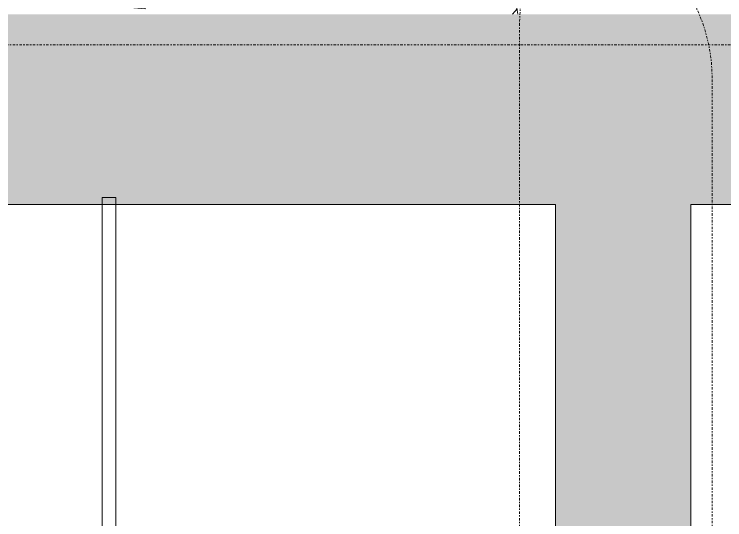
# Model space of a CAD drawing. Header units: inches. Extents: x 899 to 4491, y -721 to 1008.
# Drawn here: x 2245.3 to 2297.1, y 444 to 480.9 of the extents above; entities that cross this region are included whole.
import ezdxf

# ---------------------------------------------------------------- set-up
doc = ezdxf.new("R2010")
doc.units = ezdxf.units.IN
doc.header["$MEASUREMENT"] = 0
doc.linetypes.add('Dash Dot 3_16_', pattern=[0.3125, 0.1875, -0.0625, 0, -0.0625])
for name, color, linetype, lineweight in [('A-ANNO-SYMB', 150, 'Continuous', 9), ('A-FLOR', 192, 'Continuous', 13), ('A-WALL', 113, 'Continuous', 13), ('A-WALL-PATT', 111, 'Continuous', 13), ('I-WALL', 2, 'Continuous', 13)]:
    doc.layers.add(name, color=color, linetype=linetype, lineweight=lineweight)

msp = doc.modelspace()

# ---------------------------------------------------------------- hatches: boundary and pattern name
at = {"layer": 'A-FLOR'}
h = msp.add_hatch(dxfattribs=at)
h.set_pattern_fill('FP_11', color=256, style=0, pattern_type=2)
h.set_pattern_definition([(50, (3208.535, 0), (27.5427, -2.4099), [2.88, -31.68]), (355, (3208.535, 0), (-5.32784, 28.88427), [2.304, -25.344]), (100.451, (3210.83, -0.2), (22.2153, 26.47393), [2.448, -26.924]), (46.184, (3208.535, 7.68), (40.9819, -6.3564), [4.32, -47.52]), (96.636, (3211.95, 7.15), (35.8907, 37.4062), [3.671, -40.386]), (351.184, (3208.535, 7.68), (35.891, 37.4062), [3.456, -38.016]), (21, (3212.375, 5.76), (22.92104, -15.46073), [2.88, -31.68]), (326, (3212.375, 5.76), (9.3435, 27.84574), [2.304, -25.344]), (71.451, (3214.285, 4.472), (32.26477, 12.3844), [2.448, -26.924]), (37.5, (3208.535, 0), (0.466855, 12.78271), [1.267, -23.77, 1.267, -24.461, -25.44]), (37.5, (3208.535, 0), (0.466855, 12.78271), [-50.765, 1.267, -24.173]), (7.5, (3208.535, 0), (10.10159, 15.14509), [1.267, -13.402, 1.267, -23.194, -9.696]), (7.5, (3208.535, 0), (10.10159, 15.14509), [-39.13, 1.267, -8.429]), (327.5, (3199.972, 0), (20.49916, -0.86578), [1.267, -8.333, 1.267, -28.685, -39.744]), (327.5, (3199.972, 0), (20.49916, -0.86578), [-39.552, 1.267, -38.477]), (317.5, (3196.132, 0), (22.39478, 3.8443), [1.267, -11.213, 1.267, -18.624, -28.224]), (317.5, (3196.132, 0), (22.39478, 3.8443), [-32.371, 1.267, -26.957])])
h.paths.add_polyline_path([(2174.963, 480.911), (2305.105, 480.911), (2305.105, 481.661), (2306.605, 481.661), (2306.605, 480.911), (2307.48, 480.911), (2306.73, 481.661), (2332.186, 507.117), (2333.158, 506.145), (2307.924, 480.911), (2342.855, 480.911), (2342.855, 481.661), (2344.355, 481.661), (2344.355, 480.911), (2376.145, 480.911), (2376.145, 482.391), (2364.145, 482.417), (2364.145, 483.891), (2376.145, 483.891), (2376.145, 569.792), (2234.463, 569.817), (2234.488, 574.792), (2235.213, 574.792), (2235.213, 631.792), (2174.963, 631.792), (2174.963, 483.469)], flags=0)
h.paths.add_polyline_path([(2173.213, 480.911), (2173.463, 480.911), (2173.488, 633.292), (2235.213, 633.292), (2235.213, 633.542), (2173.213, 633.542), (2173.213, 484.211)], flags=0)
h.paths.add_polyline_path([(2275.685, 571.292), (2376.145, 571.292), (2376.145, 571.542), (2235.963, 571.542), (2235.963, 571.292), (2264.258, 571.292)], flags=0)
at = {"layer": 'A-WALL-PATT', "lineweight": 9}
h = msp.add_hatch(color=7, dxfattribs=at)
h.paths.add_polyline_path([(2424.235, 467.036), (2472.169, 467.036), (2472.169, 480.911), (2343.98, 480.911), (2343.98, 467.036), (2401.381, 467.036)], flags=0)
h.paths.add_polyline_path([(2305.105, 467.036), (2305.48, 467.036), (2305.48, 480.911), (2187.088, 480.911), (2187.088, 467.036), (2294.667, 467.036)], flags=0)
h = msp.add_hatch(color=7, dxfattribs=at)
h.paths.add_polyline_path([(2294.667, 218.358), (2294.667, 284.536), (2284.792, 284.536), (2284.792, 274.608), (2285.724, 274.608), (2285.724, 274.358), (2290.224, 274.358), (2290.224, 273.108), (2285.724, 273.108), (2285.724, 272.859), (2284.792, 272.859), (2284.792, 218.358), (2287.112, 218.358)], flags=0)
h.paths.add_polyline_path([(2289.417, 316.536), (2294.667, 316.536), (2294.667, 316.895), (2284.792, 316.895), (2284.792, 316.536), (2288.417, 316.536)], flags=0)
h.paths.add_polyline_path([(2294.667, 355.395), (2294.667, 467.036), (2284.792, 467.036), (2284.792, 355.395)], flags=0)

# ---------------------------------------------------------------- linework, layer by layer
at = {"layer": 'A-ANNO-SYMB', "linetype": 'Dash Dot 3_16_'}
for p, q in [((2282.178, 480.24), (2282.178, 366.345)), ((2134.053, 478.683), (2562.112, 478.683)), ((2296.222, 216.115), (2296.222, 476.243))]:
    msp.add_line(p, q, dxfattribs=at)
for centre, start, end in [((2294.178, 480.24), 90, 180), ((2284.222, 476.243), 0, 90)]:
    msp.add_arc(centre, 12, start, end, dxfattribs=at)
at = {"layer": 'A-WALL'}
for p, q in [((2251.724, 467.536), (2251.724, 467.036)), ((2252.724, 467.536), (2252.724, 467.036))]:
    msp.add_line(p, q, dxfattribs=at)
at = {"layer": 'A-WALL', "color": 8, "lineweight": 20}
for p, q in [((2187.088, 467.036), (2284.792, 467.036)), ((2284.792, 467.036), (2284.792, 410.411)), ((2294.667, 467.036), (2305.105, 467.036)), ((2294.667, 355.395), (2294.667, 467.036))]:
    msp.add_line(p, q, dxfattribs=at)
at = {"layer": 'I-WALL', "lineweight": 9}
msp.add_line((2251.724, 467.536), (2252.724, 467.536), dxfattribs=at)
at = {"layer": 'I-WALL'}
for p, q in [((2251.724, 467.036), (2251.724, 410.411)), ((2252.724, 409.739), (2252.724, 467.036))]:
    msp.add_line(p, q, dxfattribs=at)

doc.saveas('drawing.dxf')
